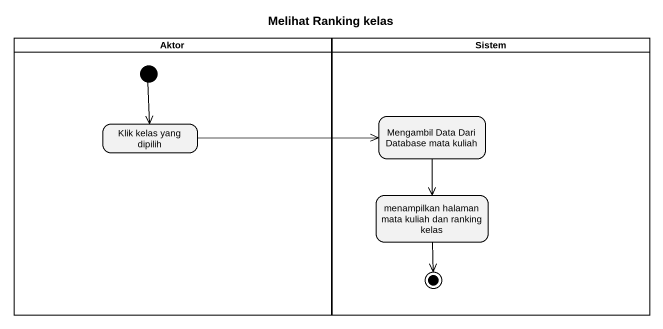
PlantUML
@startuml
title Melihat Ranking kelas
hide empty description
state Aktor <<partition>> {
  state "Klik kelas yang dipilih" as Klik_kelas_yang_dipilih
  [*] --> Klik_kelas_yang_dipilih
}
state Sistem <<partition>> {
  state "Mengambil Data Dari Database mata kuliah" as Mengambil_Data_Dari
  state "menampilkan halaman mata kuliah dan ranking kelas" as menampilkan_halaman_mata
  menampilkan_halaman_mata --> [*]
}
Mengambil_Data_Dari --> menampilkan_halaman_mata
Klik_kelas_yang_dipilih -right-> Mengambil_Data_Dari
@enduml
